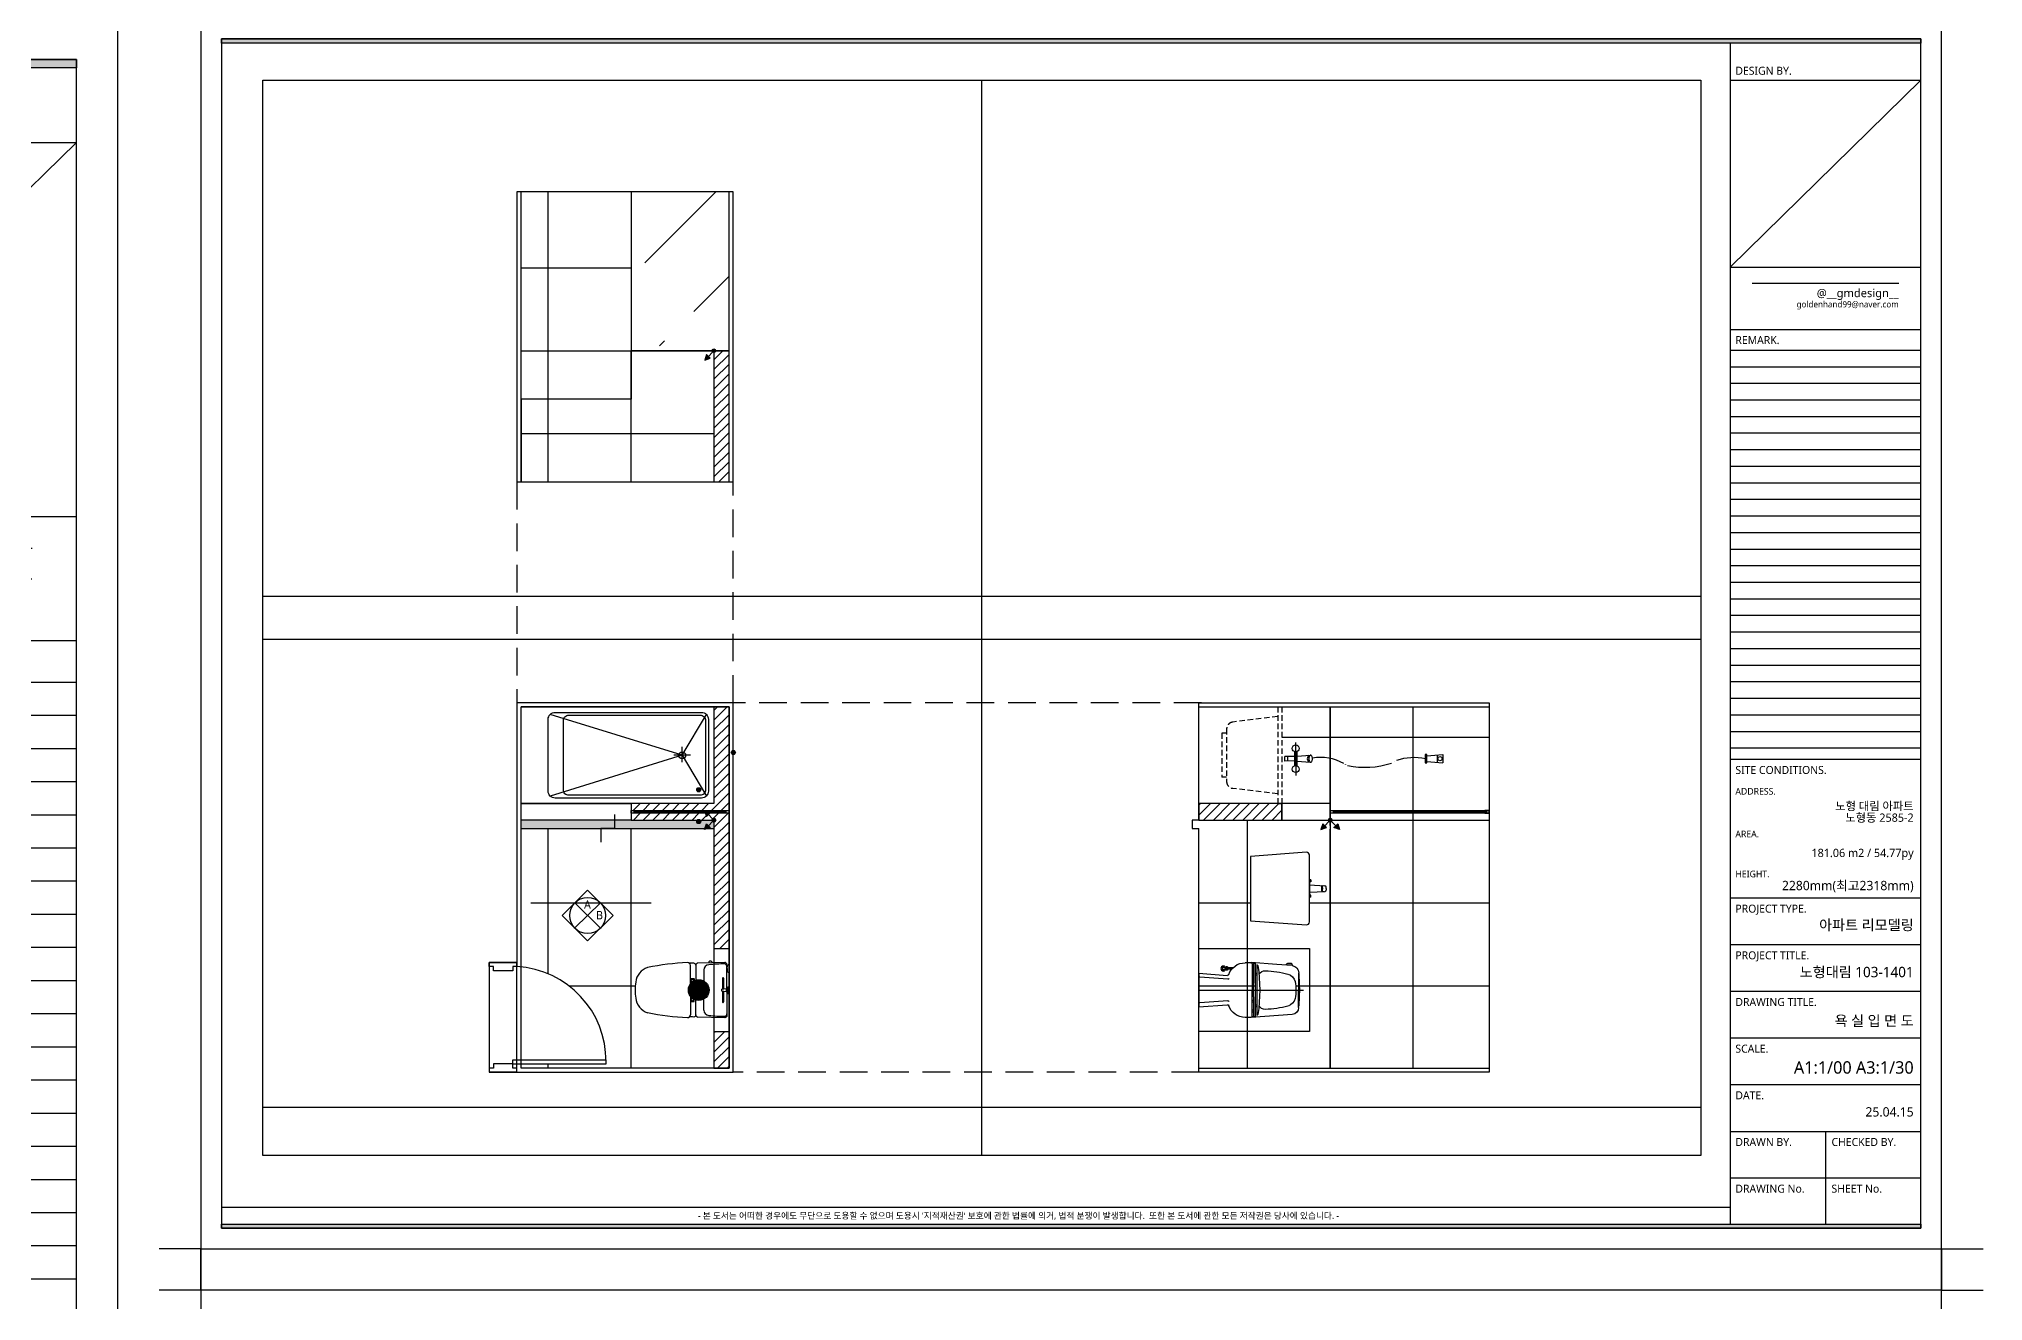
# Model space of a CAD drawing. Header units: millimetres. Extents: x 70151 to 230897, y 35202 to 113211.
# Drawn here: x 191026 to 205097, y 74056 to 83194 of the extents above; entities that cross this region are included whole.
import ezdxf
from ezdxf.enums import TextEntityAlignment as Align

# ---------------------------------------------------------------- set-up
doc = ezdxf.new("R2010")
doc.units = ezdxf.units.MM
doc.header["$LTSCALE"] = 50
doc.linetypes.add('DH-HID2', pattern=[1.2, 0.8, -0.4])
doc.linetypes.add('HIDDEN', pattern=[9.525, 6.35, -3.175])
for name, color, linetype in [('03-WAL NEW', 3, 'Continuous'), ('2-con', 2, 'Continuous'), ('3.기호.계단선', 30, 'Continuous'), ('BATH', 4, 'Continuous'), ('CO-BATH', 6, 'Continuous'), ('F-SYM', 7, 'Continuous'), ('fin', 5, 'Continuous'), ('FORM(YOURNAME)-11', 1, 'Continuous'), ('HA', 7, 'Continuous'), ('HAT', 8, 'Continuous'), ('HL', 6, 'HIDDEN'), ('TT1', 7, 'Continuous'), ('도면층2', 2, 'Continuous'), ('도면층4', 4, 'Continuous')]:
    doc.layers.add(name, color=color, linetype=linetype)
doc.styles.add('ROMANS', font='malgun.ttf')
doc.styles.add('YOURNAME', font='malgun.ttf')
pattern_1 = [(0, (200372.16, 77538.1), (0, 600), []), (90, (200372.16, 77538.1), (-600, 4e-14), [])]

# ---------------------------------------------------------------- blocks, each defined once
blk = doc.blocks.new('FORM-PLAN')
at = {"layer": 'FORM(YOURNAME)-11'}
h = blk.add_hatch(color=256, dxfattribs=at)
h.dxf.hatch_style = 1
h.paths.add_polyline_path([(-71444, 55115), (10556, 55115), (10556, 54915), (-71444, 54915)])
h.paths.add_polyline_path([(-71444, -2085), (10556, -2085), (10556, -2285), (-71444, -2285)])
at = {"layer": 'Defpoints', "color": 158}
for p, q in [((1346, 54915), (1346, -2085)), ((1346, 53115), (10556, 53115)), ((10556, 53115), (1346, 44093)), ((1346, 44093), (10556, 44093)), ((1346, 40093), (10556, 40093)), ((1346, 39293), (10556, 39293)), ((1346, 38493), (10556, 38493)), ((1346, 37693), (10556, 37693)), ((1346, 36893), (10556, 36893)), ((1346, 36093), (10556, 36093)), ((1346, 35293), (10556, 35293)), ((1346, 34493), (10556, 34493)), ((1346, 33693), (10556, 33693)), ((1346, 32893), (10556, 32893)), ((1346, 32093), (10556, 32093)), ((1346, 31293), (10556, 31293)), ((1346, 30493), (10556, 30493)), ((1346, 29693), (10556, 29693)), ((1346, 28893), (10556, 28893)), ((1346, 28093), (10556, 28093)), ((1346, 27293), (10556, 27293)), ((1346, 26493), (10556, 26493)), ((1346, 25693), (10556, 25693)), ((1346, 24893), (10556, 24893)), ((1346, 24093), (10556, 24093)), ((1346, 23293), (10556, 23293)), ((1346, 22493), (10556, 22493)), ((1346, 21693), (10556, 21693)), ((1346, 20893), (10556, 20893)), ((1346, -1285), (-71444, -1285))]:
    blk.add_line(p, q, dxfattribs=at)
at = {"layer": 'Defpoints', "color": 1}
for points in [[(-72444, 58115), (-72444, 56115), (-74444, 56115)], [(11556, 58115), (11556, 56115), (13556, 56115)], [(-72444, -5285), (-72444, -3285), (-74444, -3285)], [(11556, -5285), (11556, -3285), (13556, -3285)]]:
    blk.add_lwpolyline(points, dxfattribs=at)
at = {"layer": 'Defpoints', "color": 158}
for points in [[(-71444, -2285), (10556, -2285), (10556, 55115), (-71444, 55115)], [(-69444, 53115), (-64, 53115), (-64, 1215), (-69444, 1215)]]:
    blk.add_lwpolyline(points, close=True, dxfattribs=at)
at = {"layer": 'FORM(YOURNAME)-11', "color": 251}
blk.add_line((2415, 43323), (9487, 43323), dxfattribs=at)
at = {"layer": 'FORM(YOURNAME)-11', "color": 14}
for p, q in [((1346, 41093), (10556, 41093)), ((1346, 20344), (10556, 20344)), ((1346, 13651), (10556, 13651)), ((1346, 11398), (10556, 11398)), ((1346, 9146), (10556, 9146)), ((1346, 6893), (10556, 6893)), ((1346, 4641), (10556, 4641)), ((1346, 2388), (10556, 2388)), ((5951, 2388), (5951, -2085)), ((1346, 136), (10556, 136))]:
    blk.add_line(p, q, dxfattribs=at)
at = {"layer": 'FORM(YOURNAME)-11', "color": 250}
blk.add_lwpolyline([(-72444, -3285), (11556, -3285), (11556, 56115), (-72444, 56115)], close=True, dxfattribs=at)
at = {"layer": 'FORM(YOURNAME)-11'}
for points in [[(-71444, 55115), (10556, 55115), (10556, 54915), (-71444, 54915)], [(-71444, -2085), (10556, -2085), (10556, -2285), (-71444, -2285)]]:
    blk.add_lwpolyline(points, close=True, dxfattribs=at)
at = {"layer": 'FORM(YOURNAME)-11', "color": 14, "style": 'YOURNAME'}
for s, height, p in [('DESIGN BY.', 386.1, (1603, 53577)), ('REMARK.', 386.1, (1603, 40579)), ('SITE CONDITIONS.', 386.14, (1603, 19829)), ('PROJECT TYPE.', 386.14, (1603, 13136)), ('PROJECT TITLE.', 386.14, (1603, 10883)), ('DRAWING TITLE.', 386.14, (1603, 8631)), ('SCALE.', 386.1, (1603, 6378)), ('DATE.', 386.1, (1603, 4126)), ('DRAWN BY.', 386.1, (1603, 1873)), ('CHECKED BY.', 386.14, (6240, 1873)), ('DRAWING No.', 386.14, (1603, -379)), ('SHEET No.', 386.1, (6240, -379))]:
    blk.add_text(s, height=height, dxfattribs=at).set_placement(p, align=Align.MIDDLE_LEFT)
for s, height, width, p in [('@__gmdesign__', 400, 1.03, (9487, 42649)), ('goldenhand99@naver.com', 300, 0.995, (9487, 42154))]:
    blk.add_text(s, height=height, dxfattribs=dict(at, width=width)).set_placement(p, align=Align.RIGHT)
at = {"layer": 'FORM(YOURNAME)-11', "color": 251, "style": 'YOURNAME'}
for s, p in [('ADDRESS.', (1603, 18799)), ('AREA.', (1603, 16740)), ('HEIGHT.', (1603, 14809))]:
    blk.add_text(s, height=321.8, dxfattribs=at).set_placement(p, align=Align.MIDDLE_LEFT)
at = {"layer": 'FORM(YOURNAME)-11', "color": 1, "style": 'YOURNAME'}
blk.add_text("- 본 도서는 어떠한 경우에도 무단으로 도용할 수 없으며 도용시 '지적재산권' 보호에 관한 법률에 의거, 법적 분쟁이 발생합니다.  또한 본 도서에 관한 모든 저작권은 당사에 있습니다. -", height=300, dxfattribs=at).set_placement((-32990, -1685), align=Align.MIDDLE_CENTER)
at = {"layer": 'FORM(YOURNAME)-11', "color": 3, "style": 'YOURNAME'}
for tag, height, p in [('1', 451, (9905, 18188)), ('2', 451, (9905, 17544)), ('3', 451, (9905, 16257)), ('4', 451, (9905, 14326)), ('5', 515, (9905, 12009)), ('6', 515, (9905, 9757)), ('7', 515, (9905, 7504)), ('8', 515, (9905, 5252)), ('9', 515, (9905, 2999)), ('10', 515, (5655, 811)), ('11', 515, (9905, 747)), ('12', 515, (5655, -1441)), ('13', 515, (9905, -1441))]:
    blk.add_attdef(tag, text='', height=height, dxfattribs=at).set_placement(p, align=Align.MIDDLE_RIGHT)
blk = doc.blocks.new('A$C1B8B0607')
at = {"layer": 'HA', "color": 6, "linetype": 'Continuous', "ltscale": 25}
for p, q in [((339, 694), (460, 694)), ((581, 694), (460, 694)), ((290, 649), (269, 364)), ((635, 649), (630, 649)), ((630, 649), (638, 542)), ((635, 610), (633, 608)), ((635, 649), (640, 649)), ((635, 610), (640, 610)), ((638, 542), (651, 364)), ((640, 649), (642, 647)), ((642, 612), (640, 610)), ((642, 647), (642, 612)), ((642, 645), (645, 645)), ((642, 615), (645, 615)), ((645, 645), (646, 643)), ((645, 615), (646, 616)), ((646, 643), (646, 616)), ((269, 364), (270, 346)), ((270, 362), (270, 321)), ((412, 380), (271, 380)), ((412, 391), (276, 391)), ((278, 370), (460, 370)), ((278, 370), (460, 370)), ((637, 402), (283, 402)), ((307, 380), (307, 370)), ((319, 380), (319, 370)), ((344, 402), (344, 391)), ((356, 402), (356, 391)), ((376, 380), (376, 370)), ((387, 380), (387, 370)), ((508, 391), (412, 391)), ((412, 380), (508, 380)), ((642, 370), (460, 370)), ((642, 370), (460, 370)), ((644, 391), (508, 391)), ((649, 380), (508, 380)), ((533, 380), (533, 370)), ((544, 380), (544, 370)), ((564, 402), (564, 391)), ((576, 402), (576, 391)), ((601, 380), (601, 370)), ((613, 380), (613, 370)), ((651, 364), (650, 346)), ((650, 362), (650, 321)), ((343, 0), (358, 197)), ((385, 200), (370, 6)), ((535, 200), (550, 6)), ((577, 0), (562, 197)), ((623, 198), (599, 198)), ((599, 198), (599, 190)), ((623, 190), (599, 190)), ((605, 227), (605, 198)), ((605, 190), (605, 187)), ((606, 190), (606, 198)), ((615, 190), (615, 198)), ((616, 237), (616, 198)), ((616, 190), (616, 187)), ((623, 198), (623, 190)), ((577, 0), (343, 0))]:
    blk.add_line(p, q, dxfattribs=at)
at = {"layer": 'HA', "color": 8, "linetype": 'Continuous', "ltscale": 25}
blk.add_line((460, 0), (460, 728), dxfattribs=at)
at = {"layer": 'HA', "color": 6, "linetype": 'Continuous', "ltscale": 25}
for radius in [17.6, 7.81]:
    blk.add_circle((610, 170), radius, dxfattribs=at)
for centre, radius, start, end in [((339, 645), 48.9, 90, 175.8771), ((347, 691), 3.92, 94.4856, 119.9222), ((462, -771), 1470, 90.0609, 94.4856), ((458, -771), 1470, 89.9408, 90.0592), ((462, -771), 1470, 89.9408, 90.0592), ((458, -771), 1470, 85.5144, 89.9391), ((573, 691), 3.92, 60.0778, 85.5144), ((581, 645), 49.3, 5.0549, 90), ((1011, 440), 686, 164.8158, 178.0859), ((415, 602), 68.6, 101.5389, 164.8158), ((460, 381), 294, 90, 101.5413), ((460, 381), 294, 90.0054, 101.5389), ((460, 381), 294, 78.4627, 90), ((460, 381), 294, 78.4611, 89.9946), ((505, 602), 68.6, 15.1842, 78.4611), ((-91, 440), 686, 1.9141, 15.1842), ((362, 344), 98.3, 137.1317, 143.3151), ((459, -741), 1164, 81.542, 98.3393), ((374, 461), 49, 178.0859, 242.0862), ((546, 461), 49, 298.9728, 1.9141), ((558, 344), 98.3, 36.6849, 42.5888), ((278, 362), 7.97, 90, 180.4279), ((390, 321), 120, 179.9996, 251.2064), ((362, 344), 98.3, 151.2667, 158.0974), ((530, 321), 120, 288.7936, 0.0004), ((642, 362), 7.94, 359.1442, 90), ((558, 344), 98.3, 21.9025, 28.7333), ((348, 198), 10, 355.6201, 71.2064), ((375, 202), 10, 349.7755, 62.8711), ((545, 202), 10, 117.1289, 190.2245), ((572, 198), 10, 108.7936, 184.38), ((599, 164), 4.74, 117.4414, 302.5649), ((589, 182), 16, 297.4414, 2.5649), ((610, 146), 16, 57.4414, 122.5649), ((610, 183), 4.74, 357.4414, 182.5649), ((631, 182), 16, 177.4414, 242.5649), ((621, 164), 4.74, 237.4414, 62.5649)]:
    blk.add_arc(centre, radius, start, end, dxfattribs=at)
blk = doc.blocks.new('B-604S')
at = {"layer": 'CO-BATH', "color": 8, "linetype": 'DH-HID2'}
for p, q in [((-350, 0), (350, 0)), ((-350, -30), (-350, 0)), ((350, -30), (350, 0)), ((-350, -30), (350, -30)), ((-280, -30), (-240, -356)), ((280, -30), (240, -356)), ((-190, -400), (190, -400)), ((-159, -400), (-159, -435)), ((159, -400), (159, -435)), ((-159, -435), (159, -435))]:
    blk.add_line(p, q, dxfattribs=at)
for centre, start, end in [((-190, -350), 186.9831, 270), ((190, -350), 270, 353.0169)]:
    blk.add_arc(centre, 50, start, end, dxfattribs=at)
blk = doc.blocks.new('B-602S')
at = {"layer": 'CO-BATH'}
for p, q in [((-405, 1765), (-345, 1765)), ((-395, 1650), (-405, 1765)), ((-402, 1724), (-348, 1724)), ((-355, 1650), (-345, 1765)), ((-344, 1650), (-406, 1650)), ((-406, 1650), (-406, 1638)), ((-406, 1638), (-344, 1638)), ((-344, 1638), (-344, 1650)), ((-427, 709), (-323, 709)), ((-394, 709), (-401, 808)), ((-400, 792), (-375, 784)), ((-375, 784), (-350, 792)), ((-356, 709), (-349, 808)), ((-425, 700), (-493, 700)), ((-427, 691), (-323, 691)), ((-325, 700), (-425, 700)), ((-390, 691), (-392, 621)), ((-392, 641), (-358, 641)), ((-358, 621), (-392, 621)), ((-360, 691), (-358, 621)), ((-325, 700), (-254, 700))]:
    blk.add_line(p, q, dxfattribs=at)
for centre, radius in [((-375, 1744), 15), ((-353, 1413), 0.5), ((-334, 1061), 0.5), ((-450, 700), 25), ((-300, 700), 25)]:
    blk.add_circle(centre, radius, dxfattribs=at)
for centre, radius, start, end in [((12, 1557), 395, 168.0835, 198.7519), ((-924, 1204), 611, 347.8332, 18.0683), ((-43, 881), 341, 150.4652, 190.0727), ((-395, 808), 6.53, 139.3278, 180), ((-395, 808), 6.53, 180, 220.6722), ((-385, 800), 18.9, 115.736, 139.3278), ((-385, 817), 18.9, 220.6722, 244.264), ((-379, 787), 33.3, 101.2916, 115.736), ((-379, 830), 33.3, 244.264, 258.7084), ((-375, 767), 54.4, 90, 101.2916), ((-375, 850), 54.4, 258.7084, 270), ((-375, 767), 54.4, 78.7084, 90), ((-375, 850), 54.4, 270, 281.2916), ((-371, 787), 33.3, 64.264, 78.7084), ((-371, 830), 33.3, 281.2916, 295.736), ((-365, 800), 18.9, 40.6722, 64.264), ((-365, 817), 18.9, 295.736, 319.3278), ((-355, 808), 6.53, 0, 40.6722), ((-355, 808), 6.53, 319.3278, 0)]:
    blk.add_arc(centre, radius, start, end, dxfattribs=at)
blk = doc.blocks.new('GHKTKFVY')
h = blk.add_hatch(color=10)
h.dxf.hatch_style = 1
h.paths.add_polyline_path([(196378, 77505, 1), (196352, 77505, 1)])
h.paths.add_polyline_path([(196338, 77452), (196325, 77465), (196311, 77479), (196298, 77438)])
at = {"color": 10}
for p, q in [((196311, 77479), (196298, 77438)), ((196298, 77438), (196338, 77452)), ((196325, 77465), (196311, 77479)), ((196355, 77496), (196325, 77465)), ((196338, 77452), (196325, 77465))]:
    blk.add_line(p, q, dxfattribs=at)
blk.add_circle((196365, 77505), 13.4, dxfattribs=at)
blk = doc.blocks.new('A$C4B2D31F0')
at = {"layer": 'fin', "color": 4}
for p, q in [((185, 691), (20, 691)), ((37, 692), (25, 692)), ((37, 692), (50, 692)), ((201, 691), (366, 691)), ((13, 466), (193, 466)), ((193, 427), (14, 427)), ((48, 524), (193, 524)), ((338, 524), (193, 524)), ((373, 466), (193, 466)), ((193, 427), (372, 427))]:
    blk.add_line(p, q, dxfattribs=at)
for points in [[(20, 691), (8, 691, 0.421209), (-7, 676), (-2, 481, 0.001659)], [(366, 691), (378, 691, -0.421209), (393, 676), (388, 481, -0.001659)], [(13, 466, 0.371724), (-2, 451, 0.003515), (-1, 420, 0.320541)], [(373, 466, -0.371724), (388, 451, -0.003515), (387, 420, -0.320541)]]:
    blk.add_lwpolyline(points, format="xyb", dxfattribs=at)
for centre, radius, start, end in [((25, 707), 15, 180, 270), ((50, 707), 15, 270, 0), ((20, 675), 16, 90, 179.3116), ((1004, 663), 1000, 179.3116, 185.9437), ((366, 675), 16, 0.6884, 90), ((-618, 663), 1000, 354.0563, 0.6884), ((14, 407), 20, 90, 182.3333), ((13, 481), 15, 181.3651, 270), ((49, 564), 40, 185.9437, 267.5129), ((336, 564), 40, 272.4871, 354.0563), ((372, 407), 20, 357.6667, 90), ((373, 481), 15, 270, 358.6349), ((1839, 488), 1847, 182.5538, 191.5978), ((-1453, 488), 1847, 348.4022, 357.4462), ((149, 156), 126, 198.2964, 263.4241), ((193, 433), 406, 261.6993, 270), ((193, 433), 406, 270, 278.3007), ((237, 156), 126, 276.5759, 341.7036)]:
    blk.add_arc(centre, radius, start, end, dxfattribs=at)
at = {"layer": 'HL', "linetype": 'Continuous'}
for p, q in [((169, 697), (169, 707)), ((217, 697), (217, 707)), ((-16, 577), (-16, 565)), ((-12, 581), (-5, 581)), ((106, 666), (184, 666)), ((106, 659), (185, 659)), ((169, 697), (217, 697)), ((186, 693), (181, 697)), ((182, 686), (186, 693)), ((187, 651), (182, 686)), ((182, 686), (204, 686)), ((186, 693), (200, 693)), ((187, 651), (199, 651)), ((199, 651), (204, 686)), ((200, 693), (205, 697)), ((204, 686), (200, 693)), ((200, 659), (279, 659)), ((201, 666), (279, 666)), ((-12, 561), (-4, 561)), ((193, 434), (147, 434)), ((193, 434), (239, 434))]:
    blk.add_line(p, q, dxfattribs=at)
for points in [[(110, 427), (110, 451, -0.414214), (114, 455), (131, 455, -0.414214), (135, 451), (135, 435), (135, 427)], [(135, 435), (145, 435, -0.414214), (147, 433), (147, 427)], [(251, 435), (241, 435, 0.414214), (239, 433), (239, 427)], [(276, 427), (276, 451, 0.414214), (272, 455), (255, 455, 0.414214), (251, 451), (251, 435), (251, 427)]]:
    blk.add_lwpolyline(points, format="xyb", dxfattribs=at)
for centre in [(123, 441), (263, 441)]:
    blk.add_circle(centre, 8, dxfattribs=at)
for centre, radius, start, end in [((-12, 577), 4, 90, 180), ((-12, 565), 4, 180, 270), ((106, 663), 3.5, 90, 270), ((279, 663), 3.5, 270, 90)]:
    blk.add_arc(centre, radius, start, end, dxfattribs=at)

msp = doc.modelspace()

# ---------------------------------------------------------------- hatches: boundary and pattern name
at = {"layer": '03-WAL NEW'}
h = msp.add_hatch(dxfattribs=at)
h.set_pattern_fill('_USER', color=8, scale=600, double=1, pattern_type=0)
h.set_pattern_definition([(0, (195911.66, 80936.5), (0, 600), []), (90, (195911.66, 80936.5), (-600, 4e-14), [])])
h.paths.add_polyline_path([(195911.7, 80936.5), (195311.7, 80936.5), (195311.7, 80586.5), (194515.7, 80586.5), (194515.7, 79986.5), (195911.7, 79986.5)])
h.paths.add_polyline_path([(195311.7, 82086.5), (194515.7, 82086.5), (194515.7, 80586.5), (195311.7, 80586.5), (195311.7, 80936.5)])
at = {"layer": '3.기호.계단선'}
h = msp.add_hatch(color=256, dxfattribs=at)
h.dxf.hatch_style = 1
edge = h.paths.add_edge_path()
edge.add_arc((196051.7, 78028.1), 15, 0, 360)
h = msp.add_hatch(color=256, dxfattribs=at)
h.dxf.hatch_style = 1
edge = h.paths.add_edge_path()
edge.add_arc((195801.7, 77758.1), 15, 0, 360)
h = msp.add_hatch(color=256, dxfattribs=at)
h.dxf.hatch_style = 1
edge = h.paths.add_edge_path()
edge.add_arc((195801.7, 77528.1), 15, 0, 360)
h = msp.add_hatch(color=256, dxfattribs=at)
h.dxf.hatch_style = 1
edge = h.paths.add_edge_path()
edge.add_arc((195801.7, 76308.1), 75, 0, 360)
at = {"layer": 'HAT'}
h = msp.add_hatch(dxfattribs=at)
h.set_pattern_fill('ACAD_ISO12W100', color=256, scale=100, angle=45)
h.set_pattern_definition([(45, (37.5, 43.4), (-353.5534, 353.5534), [1200, -300, 50, -300, 50, -300])])
h.paths.add_polyline_path([(195311.7, 80936.5), (196021.7, 80936.5), (196021.7, 82086.5), (195311.7, 82086.5)])
h = msp.add_hatch(dxfattribs=at)
h.set_pattern_fill('_USER', color=256, scale=50, angle=45, pattern_type=0)
h.set_pattern_definition([(45, (37.5, 43.383), (-35.355339, 35.355339), [])])
h.paths.add_polyline_path([(196021.7, 80936.5), (195911.7, 80936.5), (195911.7, 79986.5), (196021.7, 79986.5)])
h = msp.add_hatch(dxfattribs=at)
h.set_pattern_fill('_USER', color=256, scale=50, angle=45, pattern_type=0)
h.set_pattern_definition([(45, (43737.25, -231.35), (-35.355339, 35.355339), [])])
h.paths.add_polyline_path([(196021.7, 78358.1), (195911.7, 78358.1), (195911.7, 77658.1), (195311.7, 77658.1), (195311.7, 77608.1), (195341.7, 77608.1), (196021.7, 77608.1)])
h.paths.add_polyline_path([(196021.7, 77588.1), (195991.7, 77588.1), (195311.7, 77588.1), (195311.7, 77538.1), (195911.7, 77538.1), (195911.7, 77478.1), (195911.7, 76608.1), (196021.7, 76608.1)])
h.paths.add_polyline_path([(196021.7, 76008.1), (195911.7, 76008.1), (195911.7, 75743.1), (196021.7, 75743.1)])
h = msp.add_hatch(dxfattribs=at)
h.set_pattern_fill('_USER', color=256, scale=600, double=1, pattern_type=0)
h.set_pattern_definition(pattern_1)
h.paths.add_polyline_path([(200372.2, 77985, 0.0953814), (200243.2, 77986.8, -0.0665443), (200242.3, 77972.5, -0.0631089), (200239.6, 77964.5, -0.1422251), (200232.6, 77956.7), (200131, 77963.7), (200131, 77931.5, -0.3115961), (200147.2, 77908.1, -1), (200097.2, 77908.1, -0.3115961), (200113.3, 77931.5), (200113.3, 77968.2), (200043.3, 77965.8), (200043.3, 78000.4), (200113.3, 77998), (200113.3, 78034.7, -0.3115961), (200097.2, 78058.1, -1), (200147.2, 78058.1, -0.3115961), (200131, 78034.7), (200131, 78002.5), (200232.6, 78009.5, -0.1422251), (200239.6, 78001.7, -0.0631089), (200242.3, 77993.7, -0.0321028), (200243.2, 77986.8, -0.0953814), (200372.2, 77985), (200372.2, 78358.1), (200022.2, 78358.1), (200022.2, 77658.1), (200372.2, 77658.1)])
h = msp.add_hatch(dxfattribs=at)
h.set_pattern_fill('_USER', color=256, scale=600, double=1, pattern_type=0)
h.set_pattern_definition(pattern_1)
h.paths.add_polyline_path([(201522.2, 77588.1), (201492.2, 77588.1), (200372.2, 77588.1), (200372.2, 77538.1), (200372.2, 77499, -0.4142136), (200385.6, 77485.6, -0.1989124), (200381.6, 77476.1), (200412.4, 77445.4), (200425.8, 77458.8), (200439.2, 77418.6), (200399, 77432), (200412.4, 77445.4), (200381.6, 77476.1, -0.1989124), (200372.2, 77472.2), (200372.2, 75743.1), (201522.2, 75743.1)])
h.paths.add_polyline_path([(201522.2, 78358.1), (200372.2, 78358.1), (200372.2, 77608.1), (200402.2, 77608.1), (201522.2, 77608.1)])
h.paths.add_polyline_path([(201072.2, 77962.6), (201072.2, 77952.1), (201060.6, 77952.1), (201060.6, 78014.3), (201072.2, 78014.3), (201072.2, 78003.6), (201186.7, 78013.4), (201186.7, 77952.8)], flags=16)
h.paths.add_polyline_path([(201146.4, 77956.2), (201150.7, 77983.1, -1), (201180.7, 77983.1, -1), (201150.7, 77983.1)], flags=0)
h = msp.add_hatch(dxfattribs=at)
h.set_pattern_fill('BOX', color=256)
h.set_pattern_definition([(90, (43737.25, 18188.65), (-25.4, 2e-15), []), (90, (43743.6, 18188.65), (-25.4, 2e-15), []), (0, (43737.25, 18188.65), (0, 25.4), [-6.35, 6.35]), (0, (43737.25, 18195), (0, 25.4), [-6.35, 6.35]), (0, (43737.25, 18201.35), (0, 25.4), [6.35, -6.35]), (0, (43737.25, 18207.7), (0, 25.4), [6.35, -6.35]), (90, (43749.95, 18188.65), (-25.4, 2e-15), [6.35, -6.35]), (90, (43756.3, 18188.65), (-25.4, 2e-15), [6.35, -6.35])])
h.paths.add_polyline_path([(195911.7, 77538.1), (194515.7, 77538.1), (194515.7, 77478.1), (195911.7, 77478.1)])
h = msp.add_hatch(dxfattribs=at)
h.set_pattern_fill('_USER', color=256, scale=600, double=1, pattern_type=0)
h.set_pattern_definition(pattern_1)
h.paths.add_polyline_path([(200372.2, 77524.7, -0.1989124), (200362.7, 77528.6), (200332, 77497.9), (200345.4, 77484.5), (200305.2, 77471.1), (200318.6, 77511.3), (200332, 77497.9), (200362.7, 77528.6, -0.1989124), (200358.8, 77538.1), (200022.2, 77538.1), (199422.2, 77538.1), (199372.2, 77538.1), (199372.2, 77478.1), (199422.2, 77478.1), (199422.2, 76608.1), (200222.2, 76608.1), (200222.2, 76008.1), (199422.2, 76008.1), (199422.2, 75743.1), (200372.2, 75743.1)])
h.paths.add_polyline_path([(200199.9, 77305.5, -0.4357721), (200222.2, 77284.8), (200222.2, 77106.2), (200232.3, 77106.2), (200232.3, 77091), (200222.2, 77091), (200222.2, 77069.5), (200333.7, 77063.8, -0.3991497), (200343.3, 77053.7), (200343.3, 77043.1), (200343.3, 77032.5, -0.3991531), (200333.7, 77022.4), (200222.2, 77016.6), (200222.2, 76995.2), (200232.3, 76995.2), (200232.3, 76980), (200222.2, 76980), (200222.2, 76801.4, -0.4357721), (200199.9, 76780.7), (199796, 76810.2), (199796, 77276)], flags=16)
edge = h.paths.add_edge_path(flags=0)
edge.add_line((200313, 77022.9), (200313.1, 77022.9))
edge.add_spline(control_points=[(200313, 77023.9), (200313, 77023.9), (200312.9, 77023.9), (200312.8, 77024), (200312.7, 77024), (200312.5, 77024.3), (200312.4, 77024.4), (200312, 77025), (200311.7, 77025.5), (200311.1, 77026.8), (200310.9, 77027.7), (200310.2, 77030.4), (200309.8, 77032.6), (200309.3, 77037.5), (200309.1, 77040.1), (200309.1, 77045.5), (200309.2, 77048.2), (200309.7, 77053.2), (200310.1, 77055.4), (200310.8, 77058.4), (200311.1, 77059.4), (200311.7, 77060.7), (200312, 77061.2), (200312.4, 77061.8), (200312.5, 77062), (200312.8, 77062.2), (200312.8, 77062.2), (200312.9, 77062.3), (200313, 77062.3), (200313, 77062.3), (200313, 77062.3), (200313.2, 77062.2), (200313.3, 77062.1), (200313.5, 77061.9), (200313.6, 77061.8), (200314, 77061.3), (200314.3, 77060.7), (200314.8, 77059.4), (200315.1, 77058.6), (200315.8, 77056), (200316.1, 77053.8), (200316.7, 77049), (200316.8, 77046.3), (200316.9, 77041), (200316.7, 77038.3), (200316.3, 77033.4), (200315.9, 77031.1), (200315.2, 77028), (200314.9, 77027), (200314.3, 77025.6), (200314.1, 77025.1), (200313.6, 77024.4), (200313.5, 77024.2), (200313.2, 77024), (200313.1, 77024), (200313, 77023.9), (200313, 77023.9), (200313, 77023.9)], knot_values=[0, 0, 0, 0, 0.1110295, 0.1110295, 0.2220591, 0.2220591, 0.3330886, 0.3330886, 0.5410622, 0.5410622, 0.7490358, 0.7490358, 1.1532034, 1.1532034, 1.557371, 1.557371, 1.9615386, 1.9615386, 2.3657061, 2.3657061, 2.6127169, 2.6127169, 2.7992326, 2.7992326, 2.9376102, 2.9376102, 3.0440966, 3.0440966, 3.1505831, 3.1505831, 3.2570695, 3.2570695, 3.363556, 3.363556, 3.4700424, 3.4700424, 3.6770041, 3.6770041, 3.8839657, 3.8839657, 4.2842099, 4.2842099, 4.684454, 4.684454, 5.0846981, 5.0846981, 5.4849422, 5.4849422, 5.7427404, 5.7427404, 5.931194, 5.931194, 6.0721783, 6.0721783, 6.179938, 6.179938, 6.2831853, 6.2831853, 6.2831853, 6.2831853], degree=3, periodic=0)
edge.add_ellipse((200313, 77043.1), major_axis=(0, -20.2), ratio=0.2408253, start_angle=0, end_angle=360, ccw=False)
h.paths.add_polyline_path([(200222.2, 76608.1), (199422.2, 76608.1), (199422.2, 76429.7), (199627, 76414, 0.3415235), (199637.6, 76421, -0.0880875), (199658.6, 76459.2), (199627.8, 76459.2), (199627.8, 76452.2), (199620.1, 76452.2), (199617.2, 76464, -0.4275165), (199612, 76459.1, 0.1435594), (199602.9, 76457, -0.577332), (199590.7, 76464, -0.5860806), (199603, 76471.1, 0.1430309), (199612, 76468.9, -0.4273951), (199617.2, 76464), (199620.1, 76477.6), (199627.8, 76477.6), (199627.8, 76470.4), (199668.8, 76470.4, -0.1949803), (199755.6, 76505.6), (199781.8, 76505.6), (199800.5, 76506.7), (199985.3, 76493), (200054.4, 76487.9), (200056.7, 76489.6), (200056.6, 76496.7), (200060.9, 76496.8), (200060.9, 76501.6), (200092.2, 76501.8), (200092.2, 76497), (200096.7, 76497), (200096.8, 76489.9), (200096.8, 76485, -0.3880037), (200143.5, 76433.9), (200143.8, 76433.9), (200143.8, 76427.6, -0.2503407), (200143.8, 76423.7), (200143.5, 76433.9, 0.3880037), (200096.8, 76485), (200096.8, 76484.7), (199985.3, 76493), (199817.4, 76505.5), (199817.4, 76504.6, -0.029814), (199828.4, 76499.4), (199828.4, 76428.7), (199840.3, 76428.7), (199840.3, 76491.7, -0.0257664), (199848.4, 76485, -0.0133506), (199856.2, 76420.9, -0.2887913), (199903.1, 76448.3, -0.0579678), (200066, 76423.7, -0.2833309), (200117.2, 76369.2, -0.0503668), (200123.4, 76308.1, -0.0503728), (200117.2, 76247, -0.2834176), (200066, 76192.4, -0.0579678), (199903.1, 76168, -0.286747), (199856.4, 76195, -0.0132098), (199848.8, 76131.6, -0.0269865), (199840.3, 76124.5), (199840.3, 76187.5), (199828.4, 76187.5), (199828.4, 76257.8), (199828.4, 76357.5), (199828.4, 76499.4, 0.029814), (199817.4, 76504.6), (199817.4, 76383.8), (199806.7, 76383.8), (199806.7, 76498.3, 0.396151), (199798, 76505.5), (199781.8, 76505.6), (199755.6, 76505.6, 0.3210958), (199637.6, 76421, -0.3415235), (199627, 76414), (199422.2, 76429.7), (199422.2, 76008.1), (200222.2, 76008.1)], flags=17)
h.paths.add_polyline_path([(199817.4, 76110.7), (199799.1, 76110.7, 0.417911), (199806.7, 76119.7), (199806.7, 76232.4), (199817.4, 76232.4)], flags=16)
h = msp.add_hatch(dxfattribs=at)
h.set_pattern_fill('_USER', color=256, scale=50, angle=45, pattern_type=0)
h.set_pattern_definition([(45, (72542.43, -231.35), (-35.355339, 35.355339), [])])
h.paths.add_polyline_path([(200022.2, 77658.1), (199422.2, 77658.1), (199422.2, 77538.1), (200022.2, 77538.1)])
h = msp.add_hatch(dxfattribs=at)
h.set_pattern_fill('_USER', color=256, scale=600, double=1, pattern_type=0)
h.set_pattern_definition([(0, (195911.66, 77538.1), (0, 600), []), (90, (195911.66, 77538.1), (-600, 4e-14), [])])
h.paths.add_polyline_path([(195456.7, 77315.6), (195911.7, 77315.6), (195911.7, 77478.1), (194515.7, 77478.1), (194515.7, 77333.1), (194586.7, 77333.1), (194586.7, 77293.1), (194586.7, 76793.1), (194586.7, 76753.1), (194515.7, 76753.1), (194515.7, 76475.7, -0.3881642), (195130.5, 75788.1), (195130.5, 75773.1), (194515.7, 75773.1), (194515.7, 75743.1), (195911.7, 75743.1), (195911.7, 76110), (195794.9, 76112.7, -0.4072524), (195780.3, 76127.7, -0.4202386), (195762.9, 76113.4, -0.0032152), (195734.6, 76114.2, -0.2023471), (195720, 76108.8, -0.0394616), (195431.2, 76144.7, -0.2920779), (195345.9, 76249.5, -0.0362347), (195341.7, 76308.1, -0.0362347), (195345.9, 76366.7, -0.2920779), (195431.2, 76471.5, -0.0394616), (195720, 76507.4, -0.2023471), (195734.6, 76502, -0.0032152), (195762.9, 76502.8, -0.4202386), (195780.3, 76488.5, -0.4072524), (195794.9, 76503.5), (195875.2, 76505.4), (195875.2, 76513.1, -0.4142136), (195879.2, 76517.1), (195891.3, 76517.1, -0.4142136), (195895.3, 76513.1), (195895.3, 76505.8), (195911.7, 76506.2), (195911.7, 76770.6), (195606.7, 76770.6), (195456.7, 76770.6)])

# ---------------------------------------------------------------- linework, layer by layer
for p, q in [((197850.9, 75109.4), (197850.9, 82894.4)), ((194515.7, 77478.1), (195911.7, 77478.1)), ((192647.4, 75459.4), (203054.4, 75459.4))]:
    msp.add_line(p, q)
at = {"color": 6}
for p, q in [((200232.3, 77106.2), (200222.2, 77106.2)), ((200222.2, 77106.2), (200222.2, 76980)), ((200232.3, 77091), (200222.2, 77091)), ((200222.2, 77069.5), (200333.7, 77063.8)), ((200222.2, 77016.6), (200333.7, 77022.4)), ((200232.3, 76995.2), (200222.2, 76995.2)), ((200232.3, 76980), (200222.2, 76980)), ((200232.3, 77106.2), (200232.3, 77091)), ((200232.3, 76980), (200232.3, 76995.2)), ((200313, 77063.3), (200326.2, 77064.2)), ((200313, 77022.9), (200326.2, 77022)), ((200343.3, 77043.1), (200343.3, 77053.7)), ((200343.3, 77043.1), (200343.3, 77032.5))]:
    msp.add_line(p, q, dxfattribs=at)
msp.add_lwpolyline([(195192.5, 77578.1), (195192.5, 77478.1), (195092.5, 77478.1), (195092.5, 77378.1)])
msp.add_lwpolyline([(199796, 77276), (199796, 76810.2), (200199.9, 76780.7, 0.4357721), (200222.2, 76801.4), (200222.2, 77284.8, 0.4357721), (200199.9, 77305.5)], format="xyb", close=True, dxfattribs=at)
for centre, start, end in [((200333.2, 77053.7), 0, 87.03792), ((200333.2, 77032.5), 272.96208, 0)]:
    msp.add_arc(centre, 10.1, start, end, dxfattribs=at)
at = {"color": 6, "extrusion": (0, 0, -1)}
msp.add_ellipse((200313, 77043.1), major_axis=(0, -20.2), ratio=0.2408253, dxfattribs=at)
at = {"color": 6}
msp.add_open_spline([(200313, 77023.9), (200313, 77023.9), (200312.9, 77023.9), (200312.8, 77024), (200312.7, 77024), (200312.5, 77024.3), (200312.4, 77024.4), (200312, 77025), (200311.7, 77025.5), (200311.1, 77026.8), (200310.9, 77027.7), (200310.2, 77030.4), (200309.8, 77032.6), (200309.3, 77037.5), (200309.1, 77040.1), (200309.1, 77045.5), (200309.2, 77048.2), (200309.7, 77053.2), (200310.1, 77055.4), (200310.8, 77058.4), (200311.1, 77059.4), (200311.7, 77060.7), (200312, 77061.2), (200312.4, 77061.8), (200312.5, 77062), (200312.8, 77062.2), (200312.8, 77062.2), (200312.9, 77062.3), (200313, 77062.3), (200313, 77062.3), (200313, 77062.3), (200313.2, 77062.2), (200313.3, 77062.1), (200313.5, 77061.9), (200313.6, 77061.8), (200314, 77061.3), (200314.3, 77060.7), (200314.8, 77059.4), (200315.1, 77058.6), (200315.8, 77056), (200316.1, 77053.8), (200316.7, 77049), (200316.8, 77046.3), (200316.9, 77041), (200316.7, 77038.3), (200316.3, 77033.4), (200315.9, 77031.1), (200315.2, 77028), (200314.9, 77027), (200314.3, 77025.6), (200314.1, 77025.1), (200313.6, 77024.4), (200313.5, 77024.2), (200313.2, 77024), (200313.1, 77024), (200313, 77023.9), (200313, 77023.9), (200313, 77023.9)], degree=3, knots=[0, 0, 0, 0, 0.1110295, 0.1110295, 0.2220591, 0.2220591, 0.3330886, 0.3330886, 0.5410622, 0.5410622, 0.7490358, 0.7490358, 1.1532034, 1.1532034, 1.557371, 1.557371, 1.9615386, 1.9615386, 2.3657061, 2.3657061, 2.6127169, 2.6127169, 2.7992326, 2.7992326, 2.9376102, 2.9376102, 3.0440966, 3.0440966, 3.1505831, 3.1505831, 3.2570695, 3.2570695, 3.363556, 3.363556, 3.4700424, 3.4700424, 3.6770041, 3.6770041, 3.8839657, 3.8839657, 4.2842099, 4.2842099, 4.684454, 4.684454, 5.0846981, 5.0846981, 5.4849422, 5.4849422, 5.7427404, 5.7427404, 5.931194, 5.931194, 6.0721783, 6.0721783, 6.179938, 6.179938, 6.2831853, 6.2831853, 6.2831853, 6.2831853], dxfattribs=at)
at = {"layer": '03-WAL NEW'}
for p, q in [((200372.2, 78358.1), (200372.2, 75743.1)), ((195911.7, 76608.1), (196021.7, 76608.1)), ((195911.7, 76008.1), (196021.7, 76008.1))]:
    msp.add_line(p, q, dxfattribs=at)
for points in [[(196021.7, 80936.5), (195311.7, 80936.5), (195311.7, 80586.5), (194515.7, 80586.5), (194515.7, 79986.5), (196021.7, 79986.5), (196021.7, 80936.5)], [(196021.7, 78358.1), (195911.7, 78358.1), (195911.7, 77658.1)], [(195911.7, 77538.1), (195911.7, 75743.1), (196021.7, 75743.1), (196021.7, 78358.1)], [(195911.7, 77658.1), (195311.7, 77658.1), (195311.7, 77538.1), (195911.7, 77538.1)], [(199422.2, 76608.1), (200222.2, 76608.1), (200222.2, 76008.1), (199422.2, 76008.1)]]:
    msp.add_lwpolyline(points, dxfattribs=at)
for points in [[(195911.7, 79986.5), (196021.7, 79986.5), (196021.7, 80936.5), (195911.7, 80936.5)], [(194515.7, 77658.1), (195311.7, 77658.1), (195311.7, 77538.1), (194515.7, 77538.1)], [(200022.2, 77658.1), (199422.2, 77658.1), (199422.2, 77538.1), (200022.2, 77538.1)], [(200022.2, 77538.1), (200372.2, 77538.1), (200372.2, 77658.1), (200022.2, 77658.1)]]:
    msp.add_lwpolyline(points, close=True, dxfattribs=at)
at = {"layer": '2-con'}
for p, q in [((194485.7, 78388.1), (194485.3, 76508.1)), ((196051.7, 78388.1), (194485.7, 78388.1)), ((196051.7, 75713.1), (196051.7, 78388.1)), ((194485.3, 76508.1), (194285.7, 76508.1)), ((194285.5, 75713.1), (196051.7, 75713.1))]:
    msp.add_line(p, q, dxfattribs=at)
at = {"layer": '3.기호.계단선'}
for centre, radius in [((196051.7, 78028.1), 15), ((195801.7, 77758.1), 15), ((195801.7, 77528.1), 15), ((195801.7, 76308.1), 75)]:
    msp.add_circle(centre, radius, dxfattribs=at)
at = {"layer": 'BATH'}
for p, q in [((194515.7, 79986.5), (194515.7, 82086.5)), ((196021.7, 79986.5), (196021.7, 82086.5)), ((196021.7, 78358.1), (194515.7, 78358.1)), ((199422.2, 78358.1), (201522.2, 78358.1)), ((199422.2, 75743.1), (201522.2, 75743.1))]:
    msp.add_line(p, q, dxfattribs=at)
msp.add_lwpolyline([(194515.7, 78358.1), (196021.7, 78358.1), (196021.7, 75743.1), (194515.7, 75743.1)], close=True, dxfattribs=at)
at = {"layer": 'CO-BATH', "color": 251, "linetype": 'DH-HID2', "ltscale": 5}
for p, q in [((194485.7, 79986.5), (194485.7, 78388.1)), ((196051.7, 78388.1), (196051.7, 79986.5)), ((199440.2, 78388.1), (196051.7, 78388.1)), ((199422.2, 75713.1), (196051.7, 75713.1))]:
    msp.add_line(p, q, dxfattribs=at)
at = {"layer": 'CO-BATH', "color": 251}
for p, q in [((195681.7, 78008.1), (194726.3, 78303.5)), ((195681.7, 78008.1), (195857, 78303.5)), ((195681.7, 78008.1), (194726.3, 77712.7)), ((195741.7, 78008.1), (195621.7, 78008.1)), ((195681.7, 77958.1), (195681.7, 78068.1)), ((195681.7, 78008.1), (195857, 77712.7))]:
    msp.add_line(p, q, dxfattribs=at)
at = {"layer": 'CO-BATH'}
for p, q in [((196001.7, 77600.6), (195331.7, 77600.6)), ((196001.7, 77595.6), (195331.7, 77595.6)), ((201502.2, 77600.6), (200392.2, 77600.6)), ((201502.2, 77595.6), (200392.2, 77595.6))]:
    msp.add_line(p, q, dxfattribs=at)
for points in [[(195311.7, 80936.5), (196021.7, 80936.5), (196021.7, 82086.5), (195311.7, 82086.5)], [(194515.7, 78358.1), (195911.7, 78358.1), (195911.7, 77658.1), (194515.7, 77658.1)], [(195311.7, 77608.1), (195341.7, 77608.1), (195341.7, 77603.1), (195331.7, 77603.1), (195331.7, 77593.1), (195341.7, 77593.1), (195341.7, 77588.1), (195311.7, 77588.1)], [(200372.2, 77608.1), (200402.2, 77608.1), (200402.2, 77603.1), (200392.2, 77603.1), (200392.2, 77593.1), (200402.2, 77593.1), (200402.2, 77588.1), (200372.2, 77588.1)], [(201522.2, 77608.1), (201492.2, 77608.1), (201492.2, 77603.1), (201502.2, 77603.1), (201502.2, 77593.1), (201492.2, 77593.1), (201492.2, 77588.1), (201522.2, 77588.1)]]:
    msp.add_lwpolyline(points, close=True, dxfattribs=at)
at = {"layer": 'CO-BATH', "color": 8}
msp.add_lwpolyline([(195871.7, 78008.1), (195871.7, 77748.1, -0.4142136), (195821.7, 77698.1), (194761.7, 77698.1, -0.4142136), (194711.7, 77748.1), (194711.7, 78268.1, -0.4142136), (194761.7, 78318.1), (195821.7, 78318.1, -0.4142136), (195871.7, 78268.1), (195871.7, 78008.1)], format="xyb", close=True, dxfattribs=at)
at = {"layer": 'CO-BATH', "color": 251}
msp.add_lwpolyline([(195851.7, 78008.1), (195851.7, 77758.1, -0.4142136), (195811.7, 77718.1), (194861.7, 77718.1, -0.4142136), (194821.7, 77758.1), (194821.7, 78258.1, -0.4142136), (194861.7, 78298.1), (195811.7, 78298.1, -0.4142136), (195851.7, 78258.1)], format="xyb", close=True, dxfattribs=at)
at = {"layer": 'CO-BATH', "color": 8}
for points in [[(196021.7, 77608.1), (196021.7, 77588.1), (195311.7, 77588.1), (195311.7, 77608.1)], [(201522.2, 77608.1), (201522.2, 77588.1), (200372.2, 77588.1), (200372.2, 77608.1)]]:
    msp.add_lwpolyline(points, close=True, dxfattribs=at)
at = {"layer": 'CO-BATH', "color": 251}
msp.add_ellipse((195681.7, 78008.1), major_axis=(-17.7, 17.7), ratio=1, dxfattribs=at)
at = {"layer": 'F-SYM'}
for p, q in [((203054.4, 79157.9), (192647.4, 79157.9)), ((203054.4, 78846), (192647.4, 78846))]:
    msp.add_line(p, q, dxfattribs=at)
at = {"layer": 'TT1'}
for p, q in [((194813.9, 76847.8), (194997.7, 77031.6)), ((194997.7, 77031.6), (195181.6, 76847.8)), ((194813.9, 76847.8), (194997.7, 76663.9)), ((195089.6, 76939.7), (194905.3, 76758.8)), ((195089.6, 76755.8), (194905.8, 76939.7)), ((194997.7, 76663.9), (195181.6, 76847.8))]:
    msp.add_line(p, q, dxfattribs=at)
msp.add_circle((194997.7, 76847.8), 130, dxfattribs=at)
at = {"layer": '도면층2'}
msp.add_lwpolyline([(194485.7, 79986.5), (196051.7, 79986.5), (196051.7, 82086.5), (194485.7, 82086.5)], close=True, dxfattribs=at)
for points in [[(199422.2, 77538.1), (199422.2, 78388.1), (201522.2, 78388.1), (201522.2, 75713.1), (199422.2, 75713.1), (199422.2, 77478.1)], [(199422.2, 77538.1), (199372.2, 77538.1), (199372.2, 77478.1), (199422.2, 77478.1)]]:
    msp.add_lwpolyline(points, dxfattribs=at)
at = {"layer": '도면층4'}
for p, q in [((194285.5, 76508.1), (194285.5, 75713.1)), ((194485.5, 76508.1), (194285.5, 76508.1)), ((194485.5, 75713.1), (194485.5, 76508.1)), ((194285.5, 75713.1), (194485.5, 75713.1)), ((194485.5, 75713.1), (194285.5, 75713.1)), ((194455.5, 75803.1), (195130.5, 75803.1)), ((194455.5, 75773.1), (194455.5, 75803.1)), ((194455.5, 75773.1), (195131, 75773.1))]:
    msp.add_line(p, q, dxfattribs=at)
for points in [[(194485.5, 76508.1), (194485.5, 76478.1), (194455.5, 76478.1), (194455.5, 76448.1), (194315.5, 76448.1), (194315.5, 76478.1), (194285.5, 76478.1), (194285.5, 76508.1), (194485.5, 76508.1)], [(194485.5, 75713.1), (194485.5, 75743.1), (194455.5, 75743.1), (194455.5, 75773.1), (194315.5, 75773.1), (194315.5, 75743.1), (194285.5, 75743.1), (194285.5, 75713.1), (194485.5, 75713.1)], [(194455.5, 75773.1), (195130.5, 75773.1), (195130.5, 75803.1)]]:
    msp.add_lwpolyline(points, dxfattribs=at)
msp.add_arc((194446.9, 75795.6), 683.6, 359.37137, 86.76746, dxfattribs=at)

# ---------------------------------------------------------------- block references
for p in [(-453.2, 3431.1), (4007.3, 32.7)]:
    msp.add_blockref('GHKTKFVY', p)
at = {"rotation": 270}
for name, p in [('GHKTKFVY', (118406.2, 273903)), ('A$C4B2D31F0', (195314.4, 76501))]:
    msp.add_blockref(name, p, dxfattribs=at)
at = {"xscale": -1, "rotation": 270}
msp.add_blockref('GHKTKFVY', (118406.2, -118826.8), dxfattribs=at)
at = {"xscale": -1}
msp.add_blockref('GHKTKFVY', (396737.1, 32.7), dxfattribs=at)
at = {"xscale": -1.039370078747084, "yscale": 1.039370078747084, "zscale": 1.039370078747084, "rotation": 270}
msp.add_blockref('A$C1B8B0607', (199422.2, 75830), dxfattribs=at)
at = {"layer": 'CO-BATH', "rotation": 270}
for name, p in [('B-604S', (200022.2, 78008.1)), ('B-602S', (199422.2, 77608.1))]:
    msp.add_blockref(name, p, dxfattribs=at)
at = {"layer": 'F-SYM', "xscale": 0.3, "yscale": 0.3, "zscale": 0.3}
msp.add_blockref('FORM-PLAN', (188130.7, 66509.9), dxfattribs=at)
at = {"layer": 'F-SYM'}
ref = msp.add_blockref('FORM-PLAN', (203064, 74927.2), dxfattribs=dict(at, xscale=0.15, yscale=0.15, zscale=0.15))
ref.add_attrib('4', '2280mm(최고2318mm)', dxfattribs={"layer": 'FORM(YOURNAME)-11', "color": 3, "height": 67.5, "style": 'YOURNAME'}).set_placement((204594.8, 77064.9), align=Align.MIDDLE_RIGHT)
ref.add_attrib('3', '181.06 m2 / 54.77py', dxfattribs={"layer": 'FORM(YOURNAME)-11', "color": 3, "height": 60, "style": 'YOURNAME'}).set_placement((204594.8, 77301.1), align=Align.MIDDLE_RIGHT)
ref.add_attrib('2', '노형동 2585-2', dxfattribs={"layer": 'FORM(YOURNAME)-11', "color": 3, "height": 60, "style": 'YOURNAME'}).set_placement((204594.8, 77556.4), align=Align.MIDDLE_RIGHT)
ref.add_attrib('1', '노형 대림 아파트', dxfattribs={"layer": 'FORM(YOURNAME)-11', "color": 3, "height": 60, "style": 'YOURNAME'}).set_placement((204594.8, 77640), align=Align.MIDDLE_RIGHT)
ref.add_attrib('5', '아파트 리모델링', dxfattribs={"layer": 'FORM(YOURNAME)-11', "color": 3, "height": 75, "style": 'YOURNAME'}).set_placement((204594.8, 76779.2), align=Align.MIDDLE_RIGHT)
ref.add_attrib('6', '노형대림 103-1401', dxfattribs={"layer": 'FORM(YOURNAME)-11', "color": 3, "height": 75, "style": 'YOURNAME'}).set_placement((204594.8, 76438.8), align=Align.MIDDLE_RIGHT)
ref.add_attrib('7', '욕 실 입 면 도', dxfattribs={"layer": 'FORM(YOURNAME)-11', "color": 3, "height": 75, "style": 'YOURNAME'}).set_placement((204594.8, 76086.1), align=Align.MIDDLE_RIGHT)
ref.add_attrib('8', 'A1:1/00 A3:1/30', dxfattribs={"layer": 'FORM(YOURNAME)-11', "color": 3, "height": 90, "style": 'YOURNAME'}).set_placement((204594.8, 75747.8), align=Align.MIDDLE_RIGHT)
ref.add_attrib('9', '25.04.15', dxfattribs={"layer": 'FORM(YOURNAME)-11', "color": 3, "height": 67.5, "style": 'YOURNAME'}).set_placement((204594.8, 75426.4), align=Align.MIDDLE_RIGHT)
ref = msp.add_blockref('FORM-PLAN', (203064, 65717.2), dxfattribs=dict(at, xscale=0.15, yscale=0.15, zscale=0.15))
ref.add_attrib('4', '2280mm(최고2318mm)', dxfattribs={"layer": 'FORM(YOURNAME)-11', "color": 3, "height": 67.5, "style": 'YOURNAME'}).set_placement((204594.8, 67854.9), align=Align.MIDDLE_RIGHT)
ref.add_attrib('3', '181.06 m2 / 54.77py', dxfattribs={"layer": 'FORM(YOURNAME)-11', "color": 3, "height": 60, "style": 'YOURNAME'}).set_placement((204594.8, 68091.1), align=Align.MIDDLE_RIGHT)
ref.add_attrib('2', '노형동 2585-2', dxfattribs={"layer": 'FORM(YOURNAME)-11', "color": 3, "height": 60, "style": 'YOURNAME'}).set_placement((204594.8, 68346.4), align=Align.MIDDLE_RIGHT)
ref.add_attrib('1', '노형 대림 아파트', dxfattribs={"layer": 'FORM(YOURNAME)-11', "color": 3, "height": 60, "style": 'YOURNAME'}).set_placement((204594.8, 68430), align=Align.MIDDLE_RIGHT)
ref.add_attrib('5', '아파트 리모델링', dxfattribs={"layer": 'FORM(YOURNAME)-11', "color": 3, "height": 75, "style": 'YOURNAME'}).set_placement((204594.8, 67569.2), align=Align.MIDDLE_RIGHT)
ref.add_attrib('6', '노형대림 103-1401', dxfattribs={"layer": 'FORM(YOURNAME)-11', "color": 3, "height": 75, "style": 'YOURNAME'}).set_placement((204594.8, 67228.8), align=Align.MIDDLE_RIGHT)
ref.add_attrib('7', '욕 실 입 면 도', dxfattribs={"layer": 'FORM(YOURNAME)-11', "color": 3, "height": 75, "style": 'YOURNAME'}).set_placement((204594.8, 66876.1), align=Align.MIDDLE_RIGHT)
ref.add_attrib('8', 'A1:1/00 A3:1/30', dxfattribs={"layer": 'FORM(YOURNAME)-11', "color": 3, "height": 90, "style": 'YOURNAME'}).set_placement((204594.8, 66537.8), align=Align.MIDDLE_RIGHT)
ref.add_attrib('9', '25.04.15', dxfattribs={"layer": 'FORM(YOURNAME)-11', "color": 3, "height": 67.5, "style": 'YOURNAME'}).set_placement((204594.8, 66216.4), align=Align.MIDDLE_RIGHT)

# ---------------------------------------------------------------- texts
at = {"layer": 'TT1', "style": 'ROMANS'}
for s, p in [('A', (194996.4, 76926.8)), ('B', (195083.7, 76850.2))]:
    msp.add_text(s, height=60, dxfattribs=at).set_placement(p, align=Align.MIDDLE)

doc.saveas('drawing.dxf')
